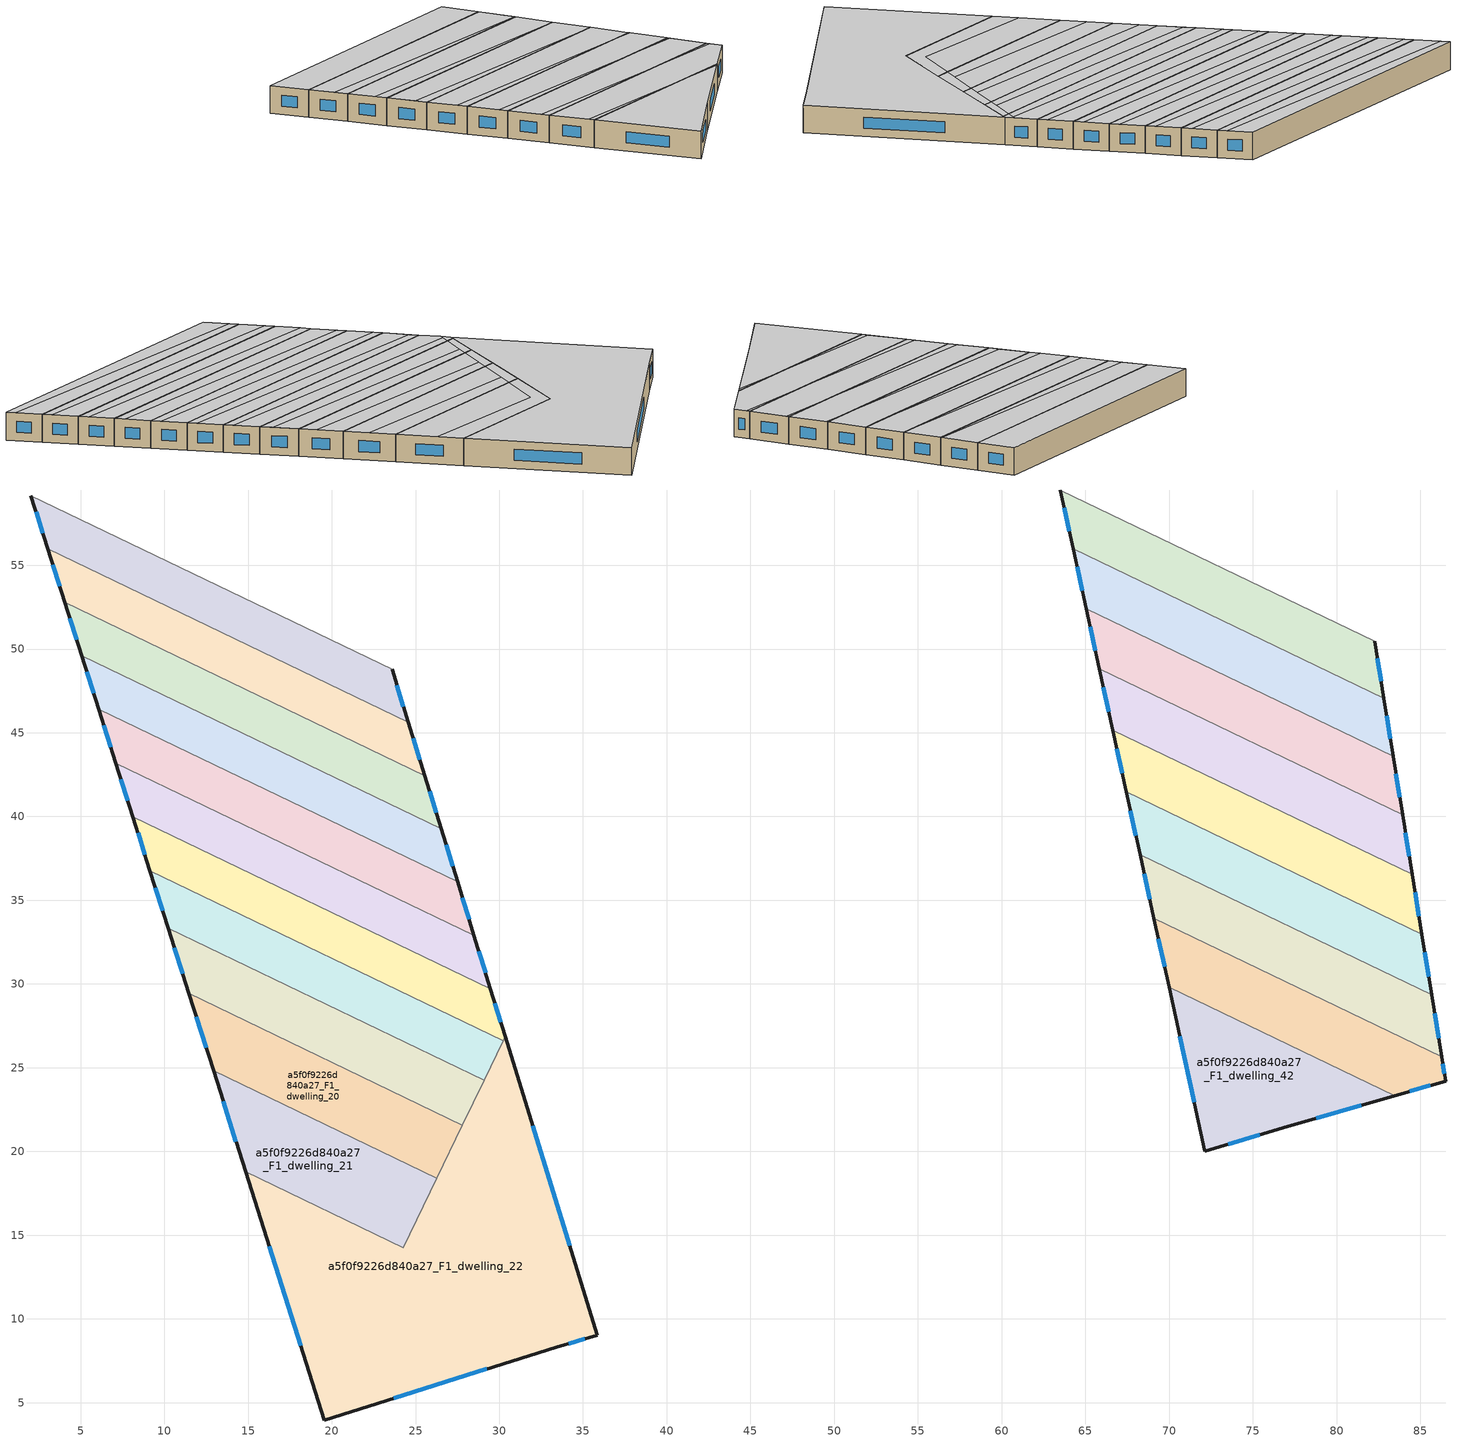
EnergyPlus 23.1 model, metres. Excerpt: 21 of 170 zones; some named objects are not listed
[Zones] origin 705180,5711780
a5f0f9226d840a27_F1_dwelling_11
 floor to a5f0f9226d840a27_F0_dwelling_11 (EU_floor_Construction): 23.6,48.79 24.57,45.62 3.05,55.97 2.04,59.16 z3
 wall outside (EU_wall_Construction): 24.57,45.62 23.6,48.79 / 2.04,59.16 3.05,55.97 z3:6
 wall to a5f0f9226d840a27_F1_dwelling_10 (EU_wall_Construction): 23.6,48.79 2.04,59.16 z3:6
 wall to a5f0f9226d840a27_F1_dwelling_12 (EU_wall_Construction): 3.05,55.97 24.57,45.62 z3:6
 window (EU_Window_Construction): 24.28,46.57 23.89,47.84 / 2.34,58.21 2.74,56.93 z3.9:5.1
 ceiling to a5f0f9226d840a27_F2_dwelling_12 (EU_floor_Construction): 24.57,45.62 24.3,46.5 2.31,58.28 3.05,55.97 z6
 ceiling to a5f0f9226d840a27_F2_dwelling_11 (EU_floor_Construction): 24.3,46.5 23.6,48.79 2.04,59.16 2.31,58.28 z6
a5f0f9226d840a27_F1_dwelling_12
 floor to a5f0f9226d840a27_F0_dwelling_12 (EU_floor_Construction): 24.57,45.62 25.55,42.45 4.06,52.79 3.05,55.97 z3
 wall outside (EU_wall_Construction): 25.55,42.45 24.57,45.62 / 3.05,55.97 4.06,52.79 z3:6
 wall to a5f0f9226d840a27_F1_dwelling_13 (EU_wall_Construction): 4.06,52.79 25.55,42.45 z3:6
 window (EU_Window_Construction): 25.26,43.4 24.87,44.67 / 3.35,55.02 3.76,53.74 z3.9:5.1
 ceiling to a5f0f9226d840a27_F2_dwelling_13 (EU_floor_Construction): 25.55,42.45 25.28,43.33 3.33,55.1 4.06,52.79 z6
 ceiling to a5f0f9226d840a27_F2_dwelling_12 (EU_floor_Construction): 25.28,43.33 24.57,45.62 3.05,55.97 3.33,55.1 z6
a5f0f9226d840a27_F1_dwelling_13
 floor to a5f0f9226d840a27_F0_dwelling_13 (EU_floor_Construction): 25.55,42.45 26.53,39.27 5.07,49.59 4.06,52.79 z3
 wall outside (EU_wall_Construction): 26.53,39.27 25.55,42.45 / 4.06,52.79 5.07,49.59 z3:6
 wall to a5f0f9226d840a27_F1_dwelling_14 (EU_wall_Construction): 5.07,49.59 26.53,39.27 z3:6
 window (EU_Window_Construction): 26.24,40.22 25.84,41.5 / 4.36,51.83 4.77,50.55 z3.9:5.1
 ceiling to a5f0f9226d840a27_F2_dwelling_14 (EU_floor_Construction): 26.53,39.27 26.26,40.16 4.34,51.9 5.07,49.59 z6
 ceiling to a5f0f9226d840a27_F2_dwelling_13 (EU_floor_Construction): 26.26,40.16 25.55,42.45 4.06,52.79 4.34,51.9 z6
a5f0f9226d840a27_F1_dwelling_14
 floor to a5f0f9226d840a27_F0_dwelling_14 (EU_floor_Construction): 26.53,39.27 27.51,36.09 6.09,46.39 5.07,49.59 z3
 wall outside (EU_wall_Construction): 27.51,36.09 26.53,39.27 / 5.07,49.59 6.09,46.39 z3:6
 wall to a5f0f9226d840a27_F1_dwelling_15 (EU_wall_Construction): 6.09,46.39 27.51,36.09 z3:6
 window (EU_Window_Construction): 27.22,37.04 26.82,38.32 / 5.38,48.64 5.78,47.35 z3.9:5.1
 ceiling to a5f0f9226d840a27_F2_dwelling_15 (EU_floor_Construction): 27.51,36.09 27.23,36.98 5.35,48.71 6.09,46.39 z6
 ceiling to a5f0f9226d840a27_F2_dwelling_14 (EU_floor_Construction): 27.23,36.98 26.53,39.27 5.07,49.59 5.35,48.71 z6
a5f0f9226d840a27_F1_dwelling_15
 floor to a5f0f9226d840a27_F0_dwelling_15 (EU_floor_Construction): 27.51,36.09 28.49,32.9 7.1,43.19 6.09,46.39 z3
 wall outside (EU_wall_Construction): 28.49,32.9 27.51,36.09 / 6.09,46.39 7.1,43.19 z3:6
 wall to a5f0f9226d840a27_F1_dwelling_16 (EU_wall_Construction): 7.1,43.19 28.49,32.9 z3:6
 window (EU_Window_Construction): 28.2,33.85 27.8,35.13 / 6.39,45.43 6.8,44.15 z3.9:5.1
 ceiling to a5f0f9226d840a27_F2_dwelling_15 (EU_floor_Construction): 28.22,33.79 27.51,36.09 6.09,46.39 6.37,45.5 z6
 ceiling adiabatic (EU_roof_Construction): 28.49,32.9 27.51,36.09 28.22,33.79 6.37,45.5 7.1,43.19 z6
a5f0f9226d840a27_F1_dwelling_16
 floor to a5f0f9226d840a27_F0_dwelling_16 (EU_floor_Construction): 28.49,32.9 29.47,29.71 8.12,39.98 7.1,43.19 z3
 wall outside (EU_wall_Construction): 29.47,29.71 28.49,32.9 / 7.1,43.19 8.12,39.98 z3:6
 wall to a5f0f9226d840a27_F1_dwelling_17 (EU_wall_Construction): 8.12,39.98 29.47,29.71 z3:6
 window (EU_Window_Construction): 29.18,30.66 28.79,31.94 / 7.41,42.23 7.82,40.94 z3.9:5.1
 ceiling to a5f0f9226d840a27_F2_dwelling_17 (EU_floor_Construction): 29.47,29.71 29.2,30.61 7.39,42.3 8.12,39.98 z6
 ceiling to a5f0f9226d840a27_F2_dwelling_16 (EU_floor_Construction): 29.2,30.61 28.49,32.9 7.1,43.19 7.39,42.3 z6
a5f0f9226d840a27_F1_dwelling_17
 floor to a5f0f9226d840a27_F0_dwelling_17 (EU_floor_Construction): 29.47,29.71 30.35,26.87 30.23,26.62 9.14,36.76 8.12,39.98 z3
 wall outside (EU_wall_Construction): 8.12,39.98 9.14,36.76 / 30.35,26.87 29.47,29.71 z3:6
 wall to a5f0f9226d840a27_F1_dwelling_22 (EU_wall_Construction): 30.23,26.62 30.35,26.87 z3:6
 wall to a5f0f9226d840a27_F1_dwelling_18 (EU_wall_Construction): 9.14,36.76 30.23,26.62 z3:6
 window (EU_Window_Construction): 8.43,39.02 8.84,37.73 / 30.09,27.72 29.74,28.86 z3.9:5.1
 ceiling to a5f0f9226d840a27_F2_dwelling_18 (EU_floor_Construction): 29.62,26.91 29.95,27.53 8.41,39.08 9.14,36.76 z6
 ceiling to a5f0f9226d840a27_F2_dwelling_17 (EU_floor_Construction): 29.95,27.53 30.07,27.76 29.47,29.71 8.12,39.98 8.41,39.08 z6
 ceiling to a5f0f9226d840a27_F2_dwelling_22 (EU_floor_Construction): 30.23,26.62 30.35,26.87 30.07,27.76 29.62,26.91 z6
a5f0f9226d840a27_F1_dwelling_18
 floor to a5f0f9226d840a27_F0_dwelling_18 (EU_floor_Construction): 30.23,26.62 29.09,24.26 10.23,33.33 9.14,36.76 z3
 wall outside (EU_wall_Construction): 9.14,36.76 10.23,33.33 z3:6
 wall to a5f0f9226d840a27_F1_dwelling_19 (EU_wall_Construction): 10.23,33.33 29.09,24.26 z3:6
 wall to a5f0f9226d840a27_F1_dwelling_22 (EU_wall_Construction): 29.1,24.26 30.23,26.62 z3:6
 window (EU_Window_Construction): 9.47,35.74 9.91,34.36 z3.9:5.1
 ceiling to a5f0f9226d840a27_F2_dwelling_18 (EU_floor_Construction): 28.77,25.32 29.62,26.91 9.14,36.76 9.5,35.65 z6
 ceiling to a5f0f9226d840a27_F2_dwelling_19 (EU_floor_Construction): 28.38,24.6 28.77,25.32 9.5,35.65 10.23,33.33 z6
 ceiling to a5f0f9226d840a27_F2_dwelling_22 (EU_floor_Construction): 29.09,24.26 30.23,26.62 29.62,26.91 28.38,24.6 z6
a5f0f9226d840a27_F1_dwelling_19
 floor to a5f0f9226d840a27_F0_dwelling_19 (EU_floor_Construction): 29.09,24.26 27.81,21.58 11.47,29.43 10.23,33.33 z3
 wall outside (EU_wall_Construction): 10.23,33.33 11.47,29.43 z3:6
 wall to a5f0f9226d840a27_F1_dwelling_20 (EU_wall_Construction): 11.47,29.43 27.81,21.58 z3:6
 wall to a5f0f9226d840a27_F1_dwelling_22 (EU_wall_Construction): 27.8,21.58 29.09,24.26 z3:6
 window (EU_Window_Construction): 10.6,32.16 11.1,30.6 z3.9:5.1
 ceiling to a5f0f9226d840a27_F2_dwelling_20 (EU_floor_Construction): 26.97,21.97 27.42,22.81 10.73,31.76 11.47,29.43 z6
 ceiling to a5f0f9226d840a27_F2_dwelling_19 (EU_floor_Construction): 27.42,22.81 28.38,24.6 10.23,33.33 10.73,31.76 z6
 ceiling to a5f0f9226d840a27_F2_dwelling_22 (EU_floor_Construction): 27.8,21.58 29.09,24.26 28.38,24.6 26.97,21.97 z6
a5f0f9226d840a27_F1_dwelling_20
 floor to a5f0f9226d840a27_F0_dwelling_20 (EU_floor_Construction): 27.81,21.58 26.28,18.39 12.94,24.81 11.47,29.43 z3
 wall outside (EU_wall_Construction): 11.47,29.43 12.94,24.81 z3:6
 wall to a5f0f9226d840a27_F1_dwelling_21 (EU_wall_Construction): 12.94,24.81 26.28,18.39 z3:6
 wall to a5f0f9226d840a27_F1_dwelling_22 (EU_wall_Construction): 26.28,18.39 27.8,21.57 z3:6
 window (EU_Window_Construction): 11.91,28.05 12.5,26.19 z3.9:5.1
 ceiling to a5f0f9226d840a27_F2_dwelling_21 (EU_floor_Construction): 25.31,18.86 25.83,19.83 12.2,27.14 12.94,24.81 z6
 ceiling to a5f0f9226d840a27_F2_dwelling_20 (EU_floor_Construction): 25.83,19.83 26.97,21.97 11.47,29.43 12.2,27.14 z6
 ceiling to a5f0f9226d840a27_F2_dwelling_22 (EU_floor_Construction): 26.27,18.4 27.8,21.58 26.97,21.97 25.31,18.86 z6
a5f0f9226d840a27_F1_dwelling_21
 floor to a5f0f9226d840a27_F0_dwelling_21 (EU_floor_Construction): 26.28,18.39 24.28,14.25 14.85,18.79 12.94,24.81 z3
 wall outside (EU_wall_Construction): 12.94,24.81 14.85,18.79 z3:6
 wall to a5f0f9226d840a27_F1_dwelling_22 (EU_wall_Construction): 14.85,18.79 24.28,14.25 26.27,18.39 z3:6
 window (EU_Window_Construction): 13.51,23.01 14.28,20.59 z3.9:5.1
 ceiling to a5f0f9226d840a27_F2_dwelling_22 (EU_floor_Construction): 24.28,14.25 26.28,18.39 25.31,18.86 23.75,15.95 14.11,21.12 14.85,18.79 z6
 ceiling to a5f0f9226d840a27_F2_dwelling_21 (EU_floor_Construction): 23.75,15.95 25.31,18.86 12.94,24.81 14.11,21.12 z6
a5f0f9226d840a27_F1_dwelling_22
 floor to a5f0f9226d840a27_F0_dwelling_22 (EU_floor_Construction): 30.35,26.87 35.85,9.02 33.41,8.31 19.56,3.96 14.85,18.79 24.28,14.25 30.23,26.62 z3
 wall outside (EU_wall_Construction): 14.85,18.79 19.56,3.96 33.41,8.31 35.85,9.02 30.35,26.87 z3:6
 window (EU_Window_Construction): 34.2,14.36 32,21.52 / 34.14,8.52 35.12,8.81 / 23.7,5.26 29.26,7.01 / 16.26,14.35 18.15,8.4 z3.9:5.1
 ceiling to a5f0f9226d840a27_F2_dwelling_22 (EU_floor_Construction): 33.41,8.31 35.85,9.02 30.35,26.87 30.23,26.62 24.28,14.25 14.85,18.79 19.56,3.96 z6
a5f0f9226d840a27_F1_dwelling_34
 floor to a5f0f9226d840a27_F0_dwelling_34 (EU_floor_Construction): 82.27,50.47 82.82,47.05 64.27,55.98 63.5,59.5 z3
 wall outside (EU_wall_Construction): 63.5,59.5 64.27,55.98 / 82.82,47.05 82.27,50.47 z3:6
 wall to a5f0f9226d840a27_F1_dwelling_35 (EU_wall_Construction): 64.27,55.98 82.82,47.05 z3:6
 wall to a5f0f9226d840a27_F1_dwelling_33 (EU_wall_Construction): 82.27,50.47 63.5,59.5 z3:6
 window (EU_Window_Construction): 63.73,58.44 64.04,57.03 / 82.66,48.07 82.43,49.45 z3.9:5.1
 ceiling adiabatic (EU_roof_Construction): 82.82,47.05 82.27,50.47 63.5,59.5 64.27,55.98 z6
a5f0f9226d840a27_F1_dwelling_35
 floor to a5f0f9226d840a27_F0_dwelling_35 (EU_floor_Construction): 82.82,47.05 83.38,43.6 65.05,52.42 64.27,55.98 z3
 wall outside (EU_wall_Construction): 64.27,55.98 65.05,52.42 / 83.38,43.6 82.82,47.05 z3:6
 wall to a5f0f9226d840a27_F1_dwelling_36 (EU_wall_Construction): 65.05,52.42 83.38,43.6 z3:6
 window (EU_Window_Construction): 64.51,54.91 64.82,53.48 / 83.21,44.63 82.99,46.02 z3.9:5.1
 ceiling to a5f0f9226d840a27_F2_dwelling_34 (EU_floor_Construction): 83.36,43.69 82.82,47.05 64.27,55.98 64.78,53.65 z6
 ceiling to a5f0f9226d840a27_F2_dwelling_35 (EU_floor_Construction): 83.38,43.6 83.36,43.69 64.78,53.65 65.05,52.41 z6
a5f0f9226d840a27_F1_dwelling_36
 floor to a5f0f9226d840a27_F0_dwelling_36 (EU_floor_Construction): 83.38,43.6 83.94,40.1 65.84,48.81 65.05,52.42 z3
 wall outside (EU_wall_Construction): 65.05,52.42 65.84,48.81 / 83.94,40.1 83.38,43.6 z3:6
 wall to a5f0f9226d840a27_F1_dwelling_37 (EU_wall_Construction): 65.84,48.81 83.94,40.1 z3:6
 window (EU_Window_Construction): 65.29,51.34 65.6,49.89 / 83.77,41.15 83.55,42.55 z3.9:5.1
 ceiling to a5f0f9226d840a27_F2_dwelling_35 (EU_floor_Construction): 83.94,40.12 83.38,43.6 65.05,52.41 65.59,49.95 z6
 ceiling to a5f0f9226d840a27_F2_dwelling_36 (EU_floor_Construction): 83.94,40.1 83.94,40.12 65.59,49.95 65.84,48.81 z6
a5f0f9226d840a27_F1_dwelling_37
 floor to a5f0f9226d840a27_F0_dwelling_37 (EU_floor_Construction): 83.94,40.1 84.51,36.56 66.64,45.16 65.84,48.81 z3
 wall outside (EU_wall_Construction): 65.84,48.81 66.64,45.16 / 84.51,36.56 83.94,40.1 z3:6
 wall to a5f0f9226d840a27_F1_dwelling_38 (EU_wall_Construction): 66.64,45.16 84.51,36.56 z3:6
 window (EU_Window_Construction): 66.08,47.72 66.4,46.25 / 84.34,37.62 84.11,39.04 z3.9:5.1
 ceiling adiabatic (EU_roof_Construction): 84.51,36.56 83.94,40.1 65.84,48.81 66.41,46.2 83.4,37.1 z6
 ceiling to a5f0f9226d840a27_F2_dwelling_37 (EU_floor_Construction): 83.4,37.1 66.41,46.2 66.64,45.16 z6
a5f0f9226d840a27_F1_dwelling_38
 floor to a5f0f9226d840a27_F0_dwelling_38 (EU_floor_Construction): 84.51,36.56 85.09,32.97 67.45,41.46 66.64,45.16 z3
 wall outside (EU_wall_Construction): 66.64,45.16 67.45,41.46 / 85.09,32.97 84.51,36.56 z3:6
 wall to a5f0f9226d840a27_F1_dwelling_39 (EU_wall_Construction): 67.45,41.46 85.09,32.97 z3:6
 window (EU_Window_Construction): 66.88,44.05 67.2,42.57 / 84.92,34.05 84.69,35.49 z3.9:5.1
 ceiling to a5f0f9226d840a27_F2_dwelling_37 (EU_floor_Construction): 85.09,32.97 84.52,36.49 83.4,37.1 66.64,45.16 67.24,42.41 82.63,34.16 z6
 ceiling to a5f0f9226d840a27_F2_dwelling_38 (EU_floor_Construction): 82.63,34.16 67.24,42.41 67.45,41.46 z6
 ceiling adiabatic (EU_roof_Construction): 84.52,36.49 84.51,36.56 83.4,37.1 z6
a5f0f9226d840a27_F1_dwelling_39
 floor to a5f0f9226d840a27_F0_dwelling_39 (EU_floor_Construction): 85.09,32.97 85.68,29.34 68.27,37.72 67.45,41.46 z3
 wall outside (EU_wall_Construction): 67.45,41.46 68.27,37.72 / 85.68,29.34 85.09,32.97 z3:6
 wall to a5f0f9226d840a27_F1_dwelling_40 (EU_wall_Construction): 68.27,37.72 85.68,29.34 z3:6
 window (EU_Window_Construction): 67.69,40.34 68.02,38.84 / 85.5,30.43 85.27,31.89 z3.9:5.1
 ceiling to a5f0f9226d840a27_F2_dwelling_38 (EU_floor_Construction): 85.68,29.34 85.12,32.83 82.63,34.16 67.45,41.46 68.08,38.56 81.79,31.21 z6
 ceiling to a5f0f9226d840a27_F2_dwelling_37 (EU_floor_Construction): 85.12,32.83 85.09,32.97 82.63,34.16 z6
 ceiling to a5f0f9226d840a27_F2_dwelling_39 (EU_floor_Construction): 81.79,31.21 68.08,38.56 68.27,37.72 z6
a5f0f9226d840a27_F1_dwelling_40
 floor to a5f0f9226d840a27_F0_dwelling_40 (EU_floor_Construction): 85.68,29.34 86.27,25.66 69.1,33.92 68.27,37.72 z3
 wall outside (EU_wall_Construction): 68.27,37.72 69.1,33.92 / 86.27,25.66 85.68,29.34 z3:6
 wall to a5f0f9226d840a27_F1_dwelling_41 (EU_wall_Construction): 69.1,33.92 86.27,25.66 z3:6
 window (EU_Window_Construction): 68.51,36.58 68.85,35.06 / 86.1,26.76 85.86,28.24 z3.9:5.1
 ceiling to a5f0f9226d840a27_F2_dwelling_39 (EU_floor_Construction): 86.27,25.66 85.72,29.11 81.79,31.21 68.27,37.72 68.94,34.66 80.93,28.23 z6
 ceiling to a5f0f9226d840a27_F2_dwelling_38 (EU_floor_Construction): 85.72,29.11 85.68,29.34 81.79,31.21 z6
 ceiling to a5f0f9226d840a27_F2_dwelling_40 (EU_floor_Construction): 80.93,28.23 68.94,34.66 69.1,33.92 z6
a5f0f9226d840a27_F1_dwelling_41
 floor to a5f0f9226d840a27_F0_dwelling_41 (EU_floor_Construction): 86.27,25.66 86.51,24.2 83.46,23.33 70,29.81 69.1,33.92 z3
 wall outside (EU_wall_Construction): 83.46,23.33 86.51,24.2 86.27,25.66 / 69.1,33.92 70,29.81 z3:6
 wall to a5f0f9226d840a27_F1_dwelling_42 (EU_wall_Construction): 70,29.81 83.46,23.33 z3:6
 window (EU_Window_Construction): 84.38,23.59 85.6,23.94 / 69.37,32.69 69.73,31.04 / 86.44,24.64 86.34,25.22 z3.9:5.1
 ceiling to a5f0f9226d840a27_F2_dwelling_40 (EU_floor_Construction): 86.51,24.2 86.32,25.34 80.93,28.23 69.1,33.92 69.88,30.35 78.74,25.6 83.46,23.33 z6
 ceiling to a5f0f9226d840a27_F2_dwelling_39 (EU_floor_Construction): 86.32,25.34 86.27,25.66 80.93,28.23 z6
 ceiling to a5f0f9226d840a27_F2_dwelling_41 (EU_floor_Construction): 78.74,25.6 69.88,30.35 70,29.81 z6
a5f0f9226d840a27_F1_dwelling_42
 floor to a5f0f9226d840a27_F0_dwelling_42 (EU_floor_Construction): 83.46,23.33 76.81,21.42 72.14,20.02 70,29.81 z3
 wall outside (EU_wall_Construction): 70,29.81 72.14,20.02 76.81,21.42 83.46,23.33 z3:6
 window (EU_Window_Construction): 73.54,20.44 75.41,21 / 70.64,26.88 71.5,22.95 / 78.8,21.99 81.47,22.76 z3.9:5.1
 ceiling to a5f0f9226d840a27_F2_dwelling_41 (EU_floor_Construction): 83.15,23.24 78.74,25.6 70,29.81 72.14,20.02 76.81,21.42 z6
 ceiling to a5f0f9226d840a27_F2_dwelling_40 (EU_floor_Construction): 83.46,23.33 78.74,25.6 83.15,23.24 z6
[Building]
EU S2 Campaign: North Axis=0; Terrain=City; Solar Distribution=FullExterior
[Site:Location]
London: Latitude=51.5; Longitude=-0.5; Time Zone=0; Elevation=25
[SizingPeriod:WeatherFileDays]
AnnualSizingPeriod: Begin Month=1; Begin Day of Month=1; End Month=12; End Day of Month=31; Day of Week for Start Day=Monday; Use Weather File Daylight Saving Period=No; Use Weather File Rain and Snow Indicators=No
[MATERIAL]
EU_InternalMass_Material: Roughness=MediumRough; Thickness=0.1; Conductivity=1; Density=1800; Specific Heat=900; Thermal Absorptance=0.9; Solar Absorptance=0.7; Visible Absorptance=0.7
[MATERIAL:NOMASS] Roughness=MediumRough; Thermal Absorptance=0.9; Solar Absorptance=0.7; Visible Absorptance=0.7
Name | Thermal Resistance
EU_wall_NoMass | 1.04674
EU_roof_NoMass | 4.32442
EU_floor_NoMass | 2.04616
[WINDOWMATERIAL:SIMPLEGLAZINGSYSTEM]
EU_Window_SimpleGlazing: UFactor=4.25843; Solar Heat Gain Coefficient=0.85; Visible Transmittance=0.85
[CONSTRUCTION]
EU_wall_Construction: EU_wall_NoMass
EU_roof_Construction: EU_roof_NoMass
EU_floor_Construction: EU_floor_NoMass
EU_Window_Construction: EU_Window_SimpleGlazing
EU_InternalMass_Construction: EU_InternalMass_Material
[ZONE] Type=1; Multiplier=1; Ceiling Height=autocalculate; Floor Area=autocalculate; Part of Total Floor Area=Yes
Name | Volume
a5f0f9226d840a27_F1_dwelling_11 | 174.298
a5f0f9226d840a27_F1_dwelling_12; a5f0f9226d840a27_F1_dwelling_17 | 174.341
a5f0f9226d840a27_F1_dwelling_13 | 174.336
a5f0f9226d840a27_F1_dwelling_14 | 174.311
a5f0f9226d840a27_F1_dwelling_15 | 174.346
a5f0f9226d840a27_F1_dwelling_16 | 174.319
a5f0f9226d840a27_F1_dwelling_18 | 174.305
a5f0f9226d840a27_F1_dwelling_19 | 174.352
a5f0f9226d840a27_F1_dwelling_20 | 174.293
a5f0f9226d840a27_F1_dwelling_21 | 174.355
a5f0f9226d840a27_F1_dwelling_22 | 658.81
a5f0f9226d840a27_F1_dwelling_34 | 176.281
a5f0f9226d840a27_F1_dwelling_35 | 176.267
a5f0f9226d840a27_F1_dwelling_36; a5f0f9226d840a27_F1_dwelling_42 | 176.265
a5f0f9226d840a27_F1_dwelling_37 | 176.211
a5f0f9226d840a27_F1_dwelling_38 | 176.283
a5f0f9226d840a27_F1_dwelling_39 | 176.244
a5f0f9226d840a27_F1_dwelling_40 | 176.251
a5f0f9226d840a27_F1_dwelling_41 | 176.262
[INTERNALMASS] Construction=EU_InternalMass_Construction
Name | Zone or ZoneList | Surface Area
a5f0f9226d840a27_F1_dwelling_11_EU_InternalMass | a5f0f9226d840a27_F1_dwelling_11 | 58.0995
a5f0f9226d840a27_F1_dwelling_12_EU_InternalMass | a5f0f9226d840a27_F1_dwelling_12 | 58.1136
a5f0f9226d840a27_F1_dwelling_13_EU_InternalMass | a5f0f9226d840a27_F1_dwelling_13 | 58.1118
a5f0f9226d840a27_F1_dwelling_14_EU_InternalMass | a5f0f9226d840a27_F1_dwelling_14 | 58.1037
a5f0f9226d840a27_F1_dwelling_15_EU_InternalMass | a5f0f9226d840a27_F1_dwelling_15 | 58.1159
a5f0f9226d840a27_F1_dwelling_16_EU_InternalMass | a5f0f9226d840a27_F1_dwelling_16 | 58.1064
a5f0f9226d840a27_F1_dwelling_17_EU_InternalMass | a5f0f9226d840a27_F1_dwelling_17 | 58.1135
a5f0f9226d840a27_F1_dwelling_18_EU_InternalMass | a5f0f9226d840a27_F1_dwelling_18 | 58.1019
a5f0f9226d840a27_F1_dwelling_19_EU_InternalMass | a5f0f9226d840a27_F1_dwelling_19 | 58.1175
a5f0f9226d840a27_F1_dwelling_20_EU_InternalMass | a5f0f9226d840a27_F1_dwelling_20 | 58.0981
a5f0f9226d840a27_F1_dwelling_21_EU_InternalMass | a5f0f9226d840a27_F1_dwelling_21 | 58.1181
a5f0f9226d840a27_F1_dwelling_22_EU_InternalMass | a5f0f9226d840a27_F1_dwelling_22 | 219.598
a5f0f9226d840a27_F1_dwelling_34_EU_InternalMass | a5f0f9226d840a27_F1_dwelling_34 | 58.7604
a5f0f9226d840a27_F1_dwelling_35_EU_InternalMass | a5f0f9226d840a27_F1_dwelling_35 | 58.7553
a5f0f9226d840a27_F1_dwelling_36_EU_InternalMass | a5f0f9226d840a27_F1_dwelling_36 | 58.7551
a5f0f9226d840a27_F1_dwelling_37_EU_InternalMass | a5f0f9226d840a27_F1_dwelling_37 | 58.7367
a5f0f9226d840a27_F1_dwelling_38_EU_InternalMass | a5f0f9226d840a27_F1_dwelling_38 | 58.7614
a5f0f9226d840a27_F1_dwelling_39_EU_InternalMass | a5f0f9226d840a27_F1_dwelling_39 | 58.7482
a5f0f9226d840a27_F1_dwelling_40_EU_InternalMass | a5f0f9226d840a27_F1_dwelling_40 | 58.7505
a5f0f9226d840a27_F1_dwelling_41_EU_InternalMass | a5f0f9226d840a27_F1_dwelling_41 | 58.7538
a5f0f9226d840a27_F1_dwelling_42_EU_InternalMass | a5f0f9226d840a27_F1_dwelling_42 | 58.7548
[OTHEREQUIPMENT] Fuel Type=Electricity; Design Level Calculation Method=Watts/Area; Power per Zone Floor Area=1; Fraction Latent=0; Fraction Radiant=0; Fraction Lost=0; Carbon Dioxide Generation Rate=0; EndUse Subcategory=EU_Step8_InternalGains
Name | Zone or ZoneList or Space or SpaceList | Schedule
EU_Step8_InternalGain_a5f0f9226d840a27_F1_dwelling_11_f000 | a5f0f9226d840a27_F1_dwelling_11 | EU_Step8_GainSchedule_a5f0f9226d840a27_F1_dwelling_11_f000
EU_Step8_InternalGain_a5f0f9226d840a27_F1_dwelling_12_f000 | a5f0f9226d840a27_F1_dwelling_12 | EU_Step8_GainSchedule_a5f0f9226d840a27_F1_dwelling_12_f000
EU_Step8_InternalGain_a5f0f9226d840a27_F1_dwelling_13_f000 | a5f0f9226d840a27_F1_dwelling_13 | EU_Step8_GainSchedule_a5f0f9226d840a27_F1_dwelling_13_f000
EU_Step8_InternalGain_a5f0f9226d840a27_F1_dwelling_14_f000 | a5f0f9226d840a27_F1_dwelling_14 | EU_Step8_GainSchedule_a5f0f9226d840a27_F1_dwelling_14_f000
EU_Step8_InternalGain_a5f0f9226d840a27_F1_dwelling_15_f000 | a5f0f9226d840a27_F1_dwelling_15 | EU_Step8_GainSchedule_a5f0f9226d840a27_F1_dwelling_15_f000
EU_Step8_InternalGain_a5f0f9226d840a27_F1_dwelling_16_f000 | a5f0f9226d840a27_F1_dwelling_16 | EU_Step8_GainSchedule_a5f0f9226d840a27_F1_dwelling_16_f000
EU_Step8_InternalGain_a5f0f9226d840a27_F1_dwelling_17_f000 | a5f0f9226d840a27_F1_dwelling_17 | EU_Step8_GainSchedule_a5f0f9226d840a27_F1_dwelling_17_f000
EU_Step8_InternalGain_a5f0f9226d840a27_F1_dwelling_18_f000 | a5f0f9226d840a27_F1_dwelling_18 | EU_Step8_GainSchedule_a5f0f9226d840a27_F1_dwelling_18_f000
EU_Step8_InternalGain_a5f0f9226d840a27_F1_dwelling_19_f000 | a5f0f9226d840a27_F1_dwelling_19 | EU_Step8_GainSchedule_a5f0f9226d840a27_F1_dwelling_19_f000
EU_Step8_InternalGain_a5f0f9226d840a27_F1_dwelling_20_f000 | a5f0f9226d840a27_F1_dwelling_20 | EU_Step8_GainSchedule_a5f0f9226d840a27_F1_dwelling_20_f000
EU_Step8_InternalGain_a5f0f9226d840a27_F1_dwelling_21_f000 | a5f0f9226d840a27_F1_dwelling_21 | EU_Step8_GainSchedule_a5f0f9226d840a27_F1_dwelling_21_f000
EU_Step8_InternalGain_a5f0f9226d840a27_F1_dwelling_22_f000 | a5f0f9226d840a27_F1_dwelling_22 | EU_Step8_GainSchedule_a5f0f9226d840a27_F1_dwelling_22_f000
EU_Step8_InternalGain_a5f0f9226d840a27_F1_dwelling_34_f000 | a5f0f9226d840a27_F1_dwelling_34 | EU_Step8_GainSchedule_a5f0f9226d840a27_F1_dwelling_34_f000
EU_Step8_InternalGain_a5f0f9226d840a27_F1_dwelling_35_f000 | a5f0f9226d840a27_F1_dwelling_35 | EU_Step8_GainSchedule_a5f0f9226d840a27_F1_dwelling_35_f000
EU_Step8_InternalGain_a5f0f9226d840a27_F1_dwelling_36_f000 | a5f0f9226d840a27_F1_dwelling_36 | EU_Step8_GainSchedule_a5f0f9226d840a27_F1_dwelling_36_f000
EU_Step8_InternalGain_a5f0f9226d840a27_F1_dwelling_37_f000 | a5f0f9226d840a27_F1_dwelling_37 | EU_Step8_GainSchedule_a5f0f9226d840a27_F1_dwelling_37_f000
EU_Step8_InternalGain_a5f0f9226d840a27_F1_dwelling_38_f000 | a5f0f9226d840a27_F1_dwelling_38 | EU_Step8_GainSchedule_a5f0f9226d840a27_F1_dwelling_38_f000
EU_Step8_InternalGain_a5f0f9226d840a27_F1_dwelling_39_f000 | a5f0f9226d840a27_F1_dwelling_39 | EU_Step8_GainSchedule_a5f0f9226d840a27_F1_dwelling_39_f000
EU_Step8_InternalGain_a5f0f9226d840a27_F1_dwelling_40_f000 | a5f0f9226d840a27_F1_dwelling_40 | EU_Step8_GainSchedule_a5f0f9226d840a27_F1_dwelling_40_f000
EU_Step8_InternalGain_a5f0f9226d840a27_F1_dwelling_41_f000 | a5f0f9226d840a27_F1_dwelling_41 | EU_Step8_GainSchedule_a5f0f9226d840a27_F1_dwelling_41_f000
EU_Step8_InternalGain_a5f0f9226d840a27_F1_dwelling_42_f000 | a5f0f9226d840a27_F1_dwelling_42 | EU_Step8_GainSchedule_a5f0f9226d840a27_F1_dwelling_42_f000
[ZONEVENTILATION:DESIGNFLOWRATE] Schedule=EU_AlwaysOn; Design Flow Rate Calculation Method=AirChanges/Hour; Air Changes per Hour=0.488719; Ventilation Type=Natural; Fan Pressure Rise=0; Fan Total Efficiency=1; Constant Term Coefficient=1; Temperature Term Coefficient=0; Velocity Term Coefficient=0; Velocity Squared Term Coefficient=0; Minimum Indoor Temperature=-100; Maximum Indoor Temperature=100; Delta Temperature=-100; Minimum Outdoor Temperature=-100; Maximum Outdoor Temperature=100; Maximum Wind Speed=40
Name | Zone or ZoneList or Space or SpaceList
EU_ConstantAir_a5f0f9226d840a27_F1_dwelling_11 | a5f0f9226d840a27_F1_dwelling_11
EU_ConstantAir_a5f0f9226d840a27_F1_dwelling_12 | a5f0f9226d840a27_F1_dwelling_12
EU_ConstantAir_a5f0f9226d840a27_F1_dwelling_13 | a5f0f9226d840a27_F1_dwelling_13
EU_ConstantAir_a5f0f9226d840a27_F1_dwelling_14 | a5f0f9226d840a27_F1_dwelling_14
EU_ConstantAir_a5f0f9226d840a27_F1_dwelling_15 | a5f0f9226d840a27_F1_dwelling_15
EU_ConstantAir_a5f0f9226d840a27_F1_dwelling_16 | a5f0f9226d840a27_F1_dwelling_16
EU_ConstantAir_a5f0f9226d840a27_F1_dwelling_17 | a5f0f9226d840a27_F1_dwelling_17
EU_ConstantAir_a5f0f9226d840a27_F1_dwelling_18 | a5f0f9226d840a27_F1_dwelling_18
EU_ConstantAir_a5f0f9226d840a27_F1_dwelling_19 | a5f0f9226d840a27_F1_dwelling_19
EU_ConstantAir_a5f0f9226d840a27_F1_dwelling_20 | a5f0f9226d840a27_F1_dwelling_20
EU_ConstantAir_a5f0f9226d840a27_F1_dwelling_21 | a5f0f9226d840a27_F1_dwelling_21
EU_ConstantAir_a5f0f9226d840a27_F1_dwelling_22 | a5f0f9226d840a27_F1_dwelling_22
EU_ConstantAir_a5f0f9226d840a27_F1_dwelling_34 | a5f0f9226d840a27_F1_dwelling_34
EU_ConstantAir_a5f0f9226d840a27_F1_dwelling_35 | a5f0f9226d840a27_F1_dwelling_35
EU_ConstantAir_a5f0f9226d840a27_F1_dwelling_36 | a5f0f9226d840a27_F1_dwelling_36
EU_ConstantAir_a5f0f9226d840a27_F1_dwelling_37 | a5f0f9226d840a27_F1_dwelling_37
EU_ConstantAir_a5f0f9226d840a27_F1_dwelling_38 | a5f0f9226d840a27_F1_dwelling_38
EU_ConstantAir_a5f0f9226d840a27_F1_dwelling_39 | a5f0f9226d840a27_F1_dwelling_39
EU_ConstantAir_a5f0f9226d840a27_F1_dwelling_40 | a5f0f9226d840a27_F1_dwelling_40
EU_ConstantAir_a5f0f9226d840a27_F1_dwelling_41 | a5f0f9226d840a27_F1_dwelling_41
EU_ConstantAir_a5f0f9226d840a27_F1_dwelling_42 | a5f0f9226d840a27_F1_dwelling_42
[HVACTEMPLATE:ZONE:IDEALLOADSAIRSYSTEM] System Availability Schedule=EU_AlwaysOn; Maximum Heating Supply Air Temperature=50; Minimum Cooling Supply Air Temperature=13; Maximum Heating Supply Air Humidity Ratio=0.0156; Minimum Cooling Supply Air Humidity Ratio=0.0077; Heating Limit=NoLimit; Cooling Limit=NoLimit; Heating Availability Schedule=EU_AlwaysOn; Cooling Availability Schedule=EU_CoolingOff; Dehumidification Control Type=ConstantSensibleHeatRatio; Cooling Sensible Heat Ratio=0.7; Dehumidification Setpoint=60; Humidification Control Type=None; Humidification Setpoint=30; Outdoor Air Method=None; Outdoor Air Flow Rate per Person=0.00944; Outdoor Air Flow Rate per Zone Floor Area=0; Outdoor Air Flow Rate per Zone=0; Demand Controlled Ventilation Type=None; Outdoor Air Economizer Type=NoEconomizer; Heat Recovery Type=None; Sensible Heat Recovery Effectiveness=0.7; Latent Heat Recovery Effectiveness=0.65
Name | Template Thermostat
a5f0f9226d840a27_F1_dwelling_11 | EU_HeatOnly_a5f0f9226d840a27_F1_dwelling_11
a5f0f9226d840a27_F1_dwelling_12 | EU_HeatOnly_a5f0f9226d840a27_F1_dwelling_12
a5f0f9226d840a27_F1_dwelling_13 | EU_HeatOnly_a5f0f9226d840a27_F1_dwelling_13
a5f0f9226d840a27_F1_dwelling_14 | EU_HeatOnly_a5f0f9226d840a27_F1_dwelling_14
a5f0f9226d840a27_F1_dwelling_15 | EU_HeatOnly_a5f0f9226d840a27_F1_dwelling_15
a5f0f9226d840a27_F1_dwelling_16 | EU_HeatOnly_a5f0f9226d840a27_F1_dwelling_16
a5f0f9226d840a27_F1_dwelling_17 | EU_HeatOnly_a5f0f9226d840a27_F1_dwelling_17
a5f0f9226d840a27_F1_dwelling_18 | EU_HeatOnly_a5f0f9226d840a27_F1_dwelling_18
a5f0f9226d840a27_F1_dwelling_19 | EU_HeatOnly_a5f0f9226d840a27_F1_dwelling_19
a5f0f9226d840a27_F1_dwelling_20 | EU_HeatOnly_a5f0f9226d840a27_F1_dwelling_20
a5f0f9226d840a27_F1_dwelling_21 | EU_HeatOnly_a5f0f9226d840a27_F1_dwelling_21
a5f0f9226d840a27_F1_dwelling_22 | EU_HeatOnly_a5f0f9226d840a27_F1_dwelling_22
a5f0f9226d840a27_F1_dwelling_34 | EU_HeatOnly_a5f0f9226d840a27_F1_dwelling_34
a5f0f9226d840a27_F1_dwelling_35 | EU_HeatOnly_a5f0f9226d840a27_F1_dwelling_35
a5f0f9226d840a27_F1_dwelling_36 | EU_HeatOnly_a5f0f9226d840a27_F1_dwelling_36
a5f0f9226d840a27_F1_dwelling_37 | EU_HeatOnly_a5f0f9226d840a27_F1_dwelling_37
a5f0f9226d840a27_F1_dwelling_38 | EU_HeatOnly_a5f0f9226d840a27_F1_dwelling_38
a5f0f9226d840a27_F1_dwelling_39 | EU_HeatOnly_a5f0f9226d840a27_F1_dwelling_39
a5f0f9226d840a27_F1_dwelling_40 | EU_HeatOnly_a5f0f9226d840a27_F1_dwelling_40
a5f0f9226d840a27_F1_dwelling_41 | EU_HeatOnly_a5f0f9226d840a27_F1_dwelling_41
a5f0f9226d840a27_F1_dwelling_42 | EU_HeatOnly_a5f0f9226d840a27_F1_dwelling_42
[SIZING:ZONE] Zone Cooling Design Supply Air Temperature Input Method=SupplyAirTemperature; Zone Cooling Design Supply Air Temperature=13; Zone Heating Design Supply Air Temperature Input Method=SupplyAirTemperature; Zone Heating Design Supply Air Temperature=50; Zone Cooling Design Supply Air Humidity Ratio=0.008; Zone Heating Design Supply Air Humidity Ratio=0.008; Cooling Design Air Flow Method=DesignDay; Cooling Design Air Flow Rate=0; Cooling Minimum Air Flow per Zone Floor Area=0.000762; Cooling Minimum Air Flow=0; Cooling Minimum Air Flow Fraction=0.2; Heating Design Air Flow Method=DesignDay; Heating Design Air Flow Rate=0; Heating Maximum Air Flow per Zone Floor Area=0.002032; Heating Maximum Air Flow=0.141576; Heating Maximum Air Flow Fraction=0.3; Account for Dedicated Outdoor Air System=No; Dedicated Outdoor Air System Control Strategy=NeutralSupplyAir; Dedicated Outdoor Air Low Setpoint Temperature for Design=autosize; Dedicated Outdoor Air High Setpoint Temperature for Design=autosize; Zone Load Sizing Method=Sensible Load Only No Latent Load; Zone Latent Cooling Design Supply Air Humidity Ratio Input Method=HumidityRatioDifference; Zone Cooling Design Supply Air Humidity Ratio Difference=0.005; Zone Latent Heating Design Supply Air Humidity Ratio Input Method=HumidityRatioDifference; Zone Humidification Design Supply Air Humidity Ratio Difference=0.005
a5f0f9226d840a27_F1_dwelling_11; a5f0f9226d840a27_F1_dwelling_12; a5f0f9226d840a27_F1_dwelling_13; a5f0f9226d840a27_F1_dwelling_14; a5f0f9226d840a27_F1_dwelling_15; a5f0f9226d840a27_F1_dwelling_16; a5f0f9226d840a27_F1_dwelling_17; a5f0f9226d840a27_F1_dwelling_18; a5f0f9226d840a27_F1_dwelling_19; a5f0f9226d840a27_F1_dwelling_20; a5f0f9226d840a27_F1_dwelling_21; a5f0f9226d840a27_F1_dwelling_22; a5f0f9226d840a27_F1_dwelling_34; a5f0f9226d840a27_F1_dwelling_35; a5f0f9226d840a27_F1_dwelling_36; a5f0f9226d840a27_F1_dwelling_37; a5f0f9226d840a27_F1_dwelling_38; a5f0f9226d840a27_F1_dwelling_39; a5f0f9226d840a27_F1_dwelling_40; a5f0f9226d840a27_F1_dwelling_41; a5f0f9226d840a27_F1_dwelling_42
[SCHEDULE:CONSTANT]
Name | Hourly Value
EU_AlwaysOn | 1
EU_CoolingOff | 0
[SCHEDULE:FILE] Column Number=1; Rows to Skip at Top=0; Number of Hours of Data=8760; Column Separator=Comma; Interpolate to Timestep=No; Minutes per Item=60; Adjust Schedule for Daylight Savings=Yes
Name | File
EU_Step8_GainSchedule_a5f0f9226d840a27_F1_dwelling_11_f000 | ../../schedules/a5f0f9226d840a27/a5f0f9226d840a27_F1_dwelling_11_f000_gain.csv
EU_Step8_GainSchedule_a5f0f9226d840a27_F1_dwelling_12_f000 | ../../schedules/a5f0f9226d840a27/a5f0f9226d840a27_F1_dwelling_12_f000_gain.csv
EU_Step8_GainSchedule_a5f0f9226d840a27_F1_dwelling_13_f000 | ../../schedules/a5f0f9226d840a27/a5f0f9226d840a27_F1_dwelling_13_f000_gain.csv
EU_Step8_GainSchedule_a5f0f9226d840a27_F1_dwelling_14_f000 | ../../schedules/a5f0f9226d840a27/a5f0f9226d840a27_F1_dwelling_14_f000_gain.csv
EU_Step8_GainSchedule_a5f0f9226d840a27_F1_dwelling_15_f000 | ../../schedules/a5f0f9226d840a27/a5f0f9226d840a27_F1_dwelling_15_f000_gain.csv
EU_Step8_GainSchedule_a5f0f9226d840a27_F1_dwelling_16_f000 | ../../schedules/a5f0f9226d840a27/a5f0f9226d840a27_F1_dwelling_16_f000_gain.csv
EU_Step8_GainSchedule_a5f0f9226d840a27_F1_dwelling_17_f000 | ../../schedules/a5f0f9226d840a27/a5f0f9226d840a27_F1_dwelling_17_f000_gain.csv
EU_Step8_GainSchedule_a5f0f9226d840a27_F1_dwelling_18_f000 | ../../schedules/a5f0f9226d840a27/a5f0f9226d840a27_F1_dwelling_18_f000_gain.csv
EU_Step8_GainSchedule_a5f0f9226d840a27_F1_dwelling_19_f000 | ../../schedules/a5f0f9226d840a27/a5f0f9226d840a27_F1_dwelling_19_f000_gain.csv
EU_Step8_GainSchedule_a5f0f9226d840a27_F1_dwelling_20_f000 | ../../schedules/a5f0f9226d840a27/a5f0f9226d840a27_F1_dwelling_20_f000_gain.csv
EU_Step8_GainSchedule_a5f0f9226d840a27_F1_dwelling_21_f000 | ../../schedules/a5f0f9226d840a27/a5f0f9226d840a27_F1_dwelling_21_f000_gain.csv
EU_Step8_GainSchedule_a5f0f9226d840a27_F1_dwelling_22_f000 | ../../schedules/a5f0f9226d840a27/a5f0f9226d840a27_F1_dwelling_22_f000_gain.csv
EU_Step8_GainSchedule_a5f0f9226d840a27_F1_dwelling_34_f000 | ../../schedules/a5f0f9226d840a27/a5f0f9226d840a27_F1_dwelling_34_f000_gain.csv
EU_Step8_GainSchedule_a5f0f9226d840a27_F1_dwelling_35_f000 | ../../schedules/a5f0f9226d840a27/a5f0f9226d840a27_F1_dwelling_35_f000_gain.csv
EU_Step8_GainSchedule_a5f0f9226d840a27_F1_dwelling_36_f000 | ../../schedules/a5f0f9226d840a27/a5f0f9226d840a27_F1_dwelling_36_f000_gain.csv
EU_Step8_GainSchedule_a5f0f9226d840a27_F1_dwelling_37_f000 | ../../schedules/a5f0f9226d840a27/a5f0f9226d840a27_F1_dwelling_37_f000_gain.csv
EU_Step8_GainSchedule_a5f0f9226d840a27_F1_dwelling_38_f000 | ../../schedules/a5f0f9226d840a27/a5f0f9226d840a27_F1_dwelling_38_f000_gain.csv
EU_Step8_GainSchedule_a5f0f9226d840a27_F1_dwelling_39_f000 | ../../schedules/a5f0f9226d840a27/a5f0f9226d840a27_F1_dwelling_39_f000_gain.csv
EU_Step8_GainSchedule_a5f0f9226d840a27_F1_dwelling_40_f000 | ../../schedules/a5f0f9226d840a27/a5f0f9226d840a27_F1_dwelling_40_f000_gain.csv
EU_Step8_GainSchedule_a5f0f9226d840a27_F1_dwelling_41_f000 | ../../schedules/a5f0f9226d840a27/a5f0f9226d840a27_F1_dwelling_41_f000_gain.csv
EU_Step8_GainSchedule_a5f0f9226d840a27_F1_dwelling_42_f000 | ../../schedules/a5f0f9226d840a27/a5f0f9226d840a27_F1_dwelling_42_f000_gain.csv
